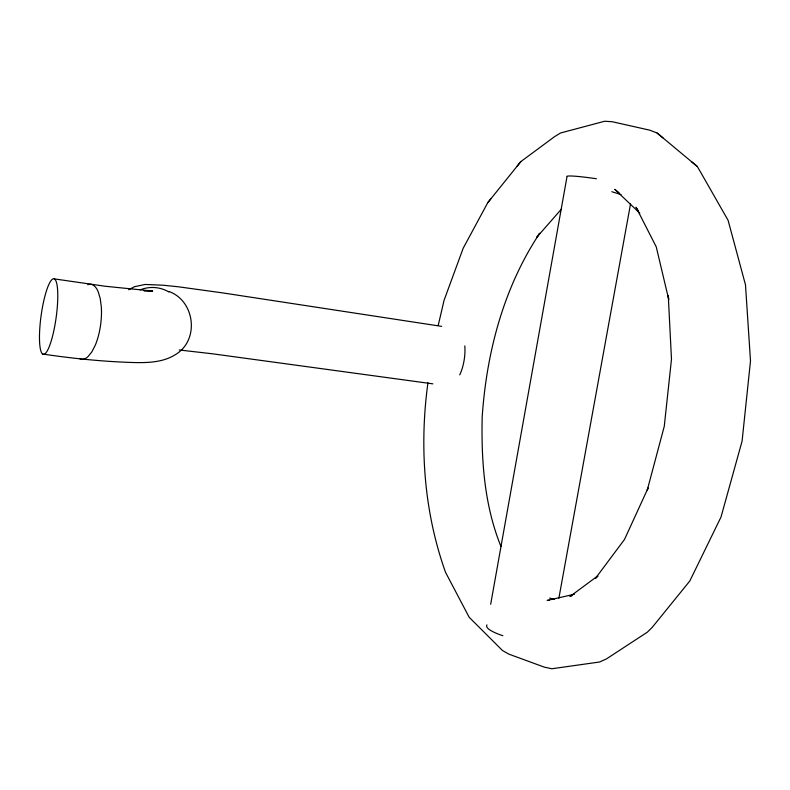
<?xml version="1.0" encoding="UTF-8"?>
<svg xmlns="http://www.w3.org/2000/svg" width="790" height="790" viewBox="0 0 790 790"><rect width="100%" height="100%" fill="white"/><g stroke="black" fill="none" stroke-linecap="round" stroke-linejoin="round"><path stroke-width="1.19" d="M427.943 382.775C419.243 446.192 423.963 511.881 445.55 572.365L469.181 617.276L502.499 650.525L508.849 654.13L544.27 667.125L551.864 668.755L599.531 662.01L606.424 658.929L647.326 632.178L652.175 627.418L689.828 580.966L721.013 517.035L742.087 441.126L750.5 360.912L745.484 284.825L728.104 220.341L700.928 172.743L697.323 166.522L657.092 133.016L649.894 130.202L612.23 121.729L604.656 121.245L560.485 133.006L554.511 136.69L520.778 161.654L487.766 202.675L463.187 248.228L444.079 300.299L438.233 325.342M490.679 604.271L566.973 176.832A33.861 2.429 9 0 1 588.599 177.661L596.411 178.728M558.876 598.208L630.538 203.889M648.106 488.092L647.267 490.086L664.262 426.353L671.48 359.253L668.261 295.43L668.745 299.558L656.243 246.865L636.019 207.197L638.557 211.216M648.007 488.21L624.515 539.442L595.462 578.369L597.971 576.137M487.766 202.675L490.738 198.962M517.015 166.354L520.778 161.654M561.255 209.301L536.933 237.079L539.728 233.238C503.615 287.609 486.601 352.271 482.186 416.893C481.199 460.738 484.349 505.462 500.978 546.512M597.526 576.088L569.975 596.509L571.95 595.7M128.731 289.742L134.468 286.701L145.133 284.459L162.858 285.19L178.362 286.79L222.671 292.902L441.669 326.369M149.3 291.184L151.532 290.671L143.938 290.71L152.727 291.066L105.238 286.257L54.293 278.89A38.147 7.574 -82.1 0 0 39.559 332.807A38.147 7.574 -82.1 0 0 52.071 337.992A38.147 7.574 -82.1 0 0 54.293 278.89M574.508 594.208L547.144 600.449L549.317 600.282M42.66 354.048C73.154 358.541 103.865 361.721 134.695 362.561C148.639 362.827 163.609 362.255 175.676 354.453C199.702 340.036 195.021 300.901 168.991 291.5M179.271 349.98L212.737 353.831L432.851 383.841M549.603 598.06L554.205 599.363M611.806 191.713L621.039 194.557M619.054 192.721L614.768 189.353L639.831 213.221M657.092 133.016L663.017 137.914M691.694 161.861L697.323 166.522M80.027 358.927A38.789 14.901 -82.8 0 0 87.897 356.744L91.828 351.925L95.373 344.983A37.357 14.358 -82.8 0 0 101.337 307.063L100.221 298.492L98.128 291.589A38.779 14.892 -82.9 0 0 87.799 284.716M140.146 289.861A33.931 33.012 -63.4 0 1 168.892 291.974M464.816 345.901A29.023 12.936 -81.7 0 1 459.75 374.875M502.875 635.703A33.141 7.387 11.6 0 1 486.996 624.92"/></g></svg>
